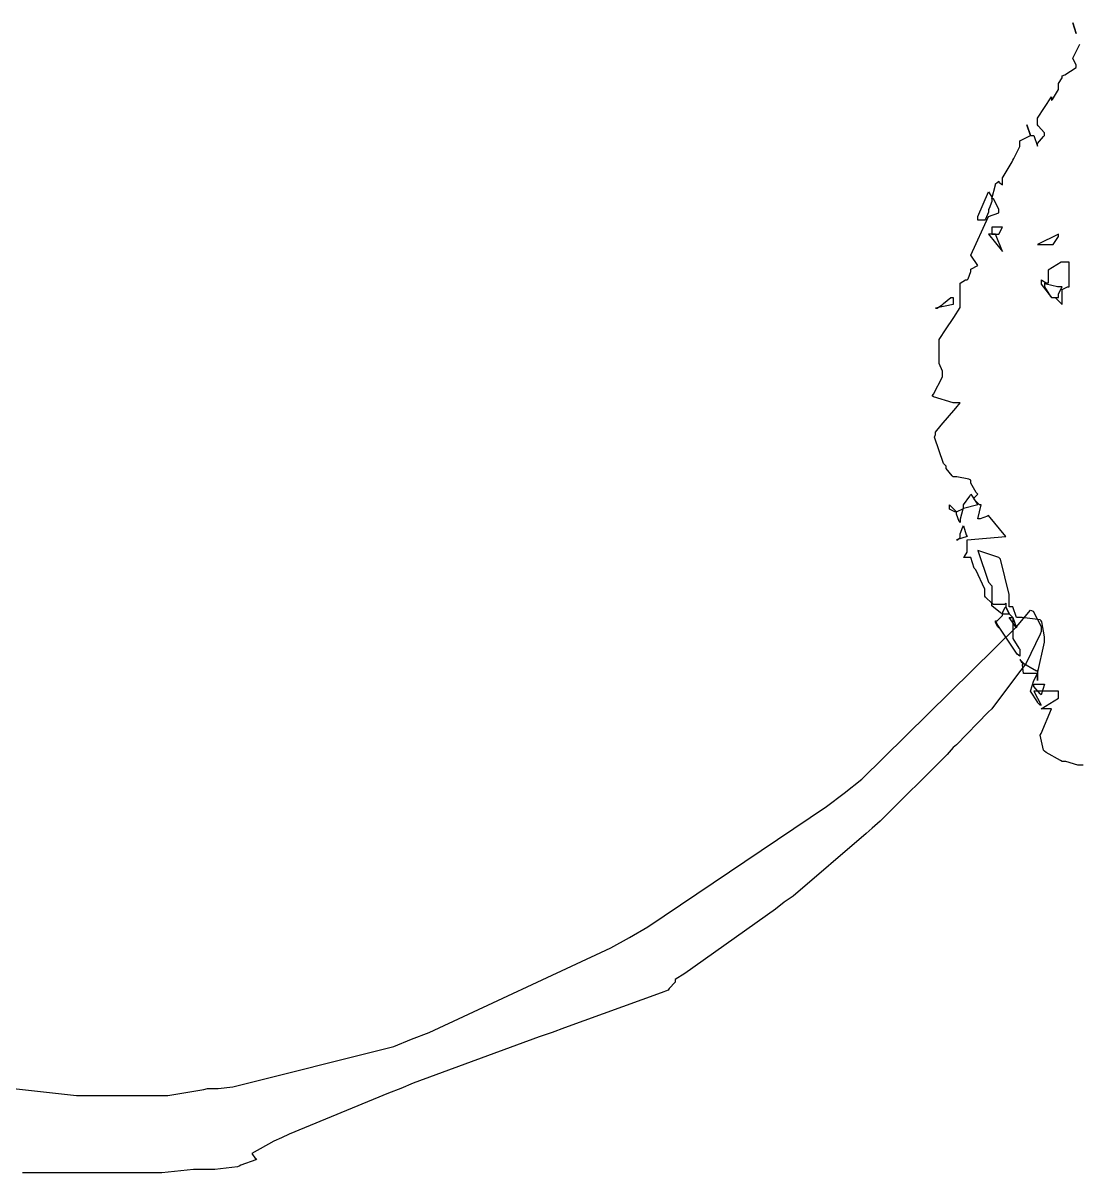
# Model space of a CAD drawing. Extents: x 103 to 248, y 22 to 332.
# Drawn here: x 154.92 to 165.51, y 127.99 to 139.52 of the extents above; entities that cross this region are included whole.
import ezdxf

# ---------------------------------------------------------------- set-up
doc = ezdxf.new("R2010")
doc.units = 0
doc.header["$MEASUREMENT"] = 0

msp = doc.modelspace()

# ---------------------------------------------------------------- linework, layer by layer
at = {"color": 7}
for points in [[(165.489, 139.417), (165.453, 139.524), (165.489, 139.417)], [(164.994, 138.501), (165.03, 138.395), (164.994, 138.501)], [(164.501, 137.583), (164.607, 137.83), (164.615, 137.822), (164.641, 137.776), (164.641, 137.76), (164.641, 137.734), (164.615, 137.663), (164.607, 137.654), (164.607, 137.627), (164.579, 137.557), (164.571, 137.547), (164.501, 137.547), (164.501, 137.583)], [(164.747, 137.231), (164.677, 137.407), (164.607, 137.407), (164.747, 137.231)], [(164.711, 137.407), (164.747, 137.477), (164.711, 137.477), (164.711, 137.477), (164.677, 137.477), (164.677, 137.477), (164.641, 137.477), (164.641, 137.407), (164.711, 137.407)], [(165.1, 137.301), (165.135, 137.301), (165.213, 137.301), (165.24, 137.301), (165.258, 137.301), (165.312, 137.381), (165.312, 137.407), (165.1, 137.301)], [(165.383, 137.124), (165.338, 137.124), (165.206, 137.046), (165.206, 137.018), (165.206, 136.914), (165.188, 136.914), (165.144, 136.94), (165.136, 136.948), (165.136, 136.904), (165.24, 136.772), (165.276, 136.772), (165.347, 136.701), (165.347, 136.842), (165.347, 136.852), (165.399, 136.878), (165.417, 136.878), (165.417, 137.124), (165.383, 137.124)], [(165.312, 136.808), (165.347, 136.878), (165.302, 136.878), (165.187, 136.905), (165.17, 136.914), (165.17, 136.879), (165.231, 136.781), (165.24, 136.772), (165.312, 136.772), (165.312, 136.808)], [(164.078, 136.665), (164.094, 136.665), (164.138, 136.693), (164.148, 136.701), (164.156, 136.711), (164.229, 136.772), (164.254, 136.772), (164.254, 136.701), (164.078, 136.665)], [(164.358, 134.655), (164.358, 134.655), (164.358, 134.691), (164.358, 134.691), (164.358, 134.691), (164.421, 134.779), (164.43, 134.797), (164.501, 134.691), (164.358, 134.655)], [(164.288, 134.621), (164.27, 134.621), (164.218, 134.647), (164.218, 134.655), (164.218, 134.691), (164.288, 134.621)], [(164.324, 134.515), (164.314, 134.524), (164.288, 134.597), (164.288, 134.621), (164.358, 134.655), (164.349, 134.647), (164.324, 134.548), (164.324, 134.515)], [(164.394, 134.372), (164.288, 134.338), (164.297, 134.338), (164.324, 134.364), (164.324, 134.372), (164.324, 134.4), (164.349, 134.47), (164.358, 134.479), (164.358, 134.479), (164.385, 134.39), (164.394, 134.372)], [(164.783, 133.667), (164.817, 133.597), (164.783, 133.667), (164.783, 133.667), (164.783, 133.667), (164.783, 133.667), (164.773, 133.659), (164.747, 133.613), (164.747, 133.597), (164.729, 133.606), (164.641, 133.679), (164.641, 133.703), (164.658, 133.695), (164.773, 133.695), (164.783, 133.703), (164.783, 133.667)], [(164.677, 133.526), (164.694, 133.526), (164.747, 133.58), (164.747, 133.597), (164.817, 133.597), (164.853, 133.562), (164.853, 133.518), (164.853, 133.419), (164.853, 133.386), (164.853, 133.351), (164.914, 133.254), (164.924, 133.244), (164.924, 133.174), (164.896, 133.192), (164.694, 133.492), (164.677, 133.526), (164.711, 133.456), (164.702, 133.466), (164.677, 133.511), (164.677, 133.526)], [(164.888, 133.456), (164.817, 133.562), (164.853, 133.562), (164.888, 133.456)], [(164.924, 133.138), (164.94, 133.112), (165.09, 133.025), (165.1, 133.033), (165.1, 132.927), (165.1, 132.997), (165.064, 132.997), (164.986, 132.997), (164.96, 132.997), (164.96, 132.997), (164.95, 133.087), (164.96, 133.103), (164.924, 133.138)], [(165.17, 132.891), (165.136, 132.785), (165.126, 132.795), (165.064, 132.868), (165.064, 132.891), (165.1, 132.891), (165.117, 132.891), (165.17, 132.891), (165.17, 132.891)]]:
    msp.add_lwpolyline(points, close=True, dxfattribs=at)
for points in [[(165.559, 132.079), (165.505, 132.079), (165.385, 132.115), (165.347, 132.115), (165.329, 132.125), (165.187, 132.205), (165.17, 132.221), (165.161, 132.231), (165.126, 132.381), (165.136, 132.398), (165.24, 132.644), (165.223, 132.644), (165.17, 132.644), (165.17, 132.644), (165.17, 132.644), (165.144, 132.644), (165.136, 132.644), (165.312, 132.751), (165.312, 132.821), (165.064, 132.821), (165.136, 132.68), (165.126, 132.68), (165.1, 132.707), (165.1, 132.715), (165.03, 132.821), (165.064, 132.927), (165.1, 132.997), (165.17, 133.314), (165.17, 133.368), (165.144, 133.518), (165.136, 133.526), (165.126, 133.536), (164.947, 133.562), (164.888, 133.562), (164.853, 133.667), (164.817, 133.667), (164.817, 133.791), (164.729, 134.145), (164.711, 134.162), (164.501, 134.232), (164.607, 133.915), (164.641, 133.879), (164.641, 133.853), (164.641, 133.794), (164.641, 133.773), (164.641, 133.756), (164.641, 133.717), (164.641, 133.703), (164.641, 133.703), (164.579, 133.765), (164.571, 133.773), (164.571, 133.845), (164.481, 134.039), (164.465, 134.056), (164.43, 134.162), (164.394, 134.162), (164.394, 134.162), (164.367, 134.162), (164.358, 134.162), (164.367, 134.171), (164.394, 134.217), (164.394, 134.232), (164.394, 134.338), (164.783, 134.372), (164.607, 134.585), (164.597, 134.577), (164.524, 134.549), (164.501, 134.549), (164.535, 134.691), (164.517, 134.691), (164.465, 134.745), (164.465, 134.761), (164.501, 134.797), (164.483, 134.815), (164.43, 134.907), (164.43, 134.938), (164.412, 134.947), (164.292, 134.973), (164.254, 134.973), (164.244, 134.983), (164.182, 135.055), (164.182, 135.078), (164.156, 135.106), (164.068, 135.37), (164.078, 135.396), (164.078, 135.42), (164.134, 135.489), (164.28, 135.661), (164.324, 135.713), (164.253, 135.713), (164.058, 135.775), (164.042, 135.783), (164.058, 135.801), (164.148, 135.975), (164.148, 136.032), (164.148, 136.032), (164.112, 136.11), (164.112, 136.136), (164.112, 136.19), (164.112, 136.31), (164.112, 136.349), (164.182, 136.455), (164.254, 136.561), (164.262, 136.571), (164.324, 136.67), (164.324, 136.701), (164.324, 136.729), (164.324, 136.788), (164.324, 136.808), (164.324, 136.826), (164.324, 136.878), (164.324, 136.878), (164.324, 136.914), (164.324, 136.914), (164.376, 136.948), (164.394, 136.948), (164.403, 136.958), (164.43, 137.031), (164.43, 137.054), (164.501, 137.09), (164.43, 137.195), (164.607, 137.583), (164.711, 137.619), (164.711, 137.655), (164.658, 137.76), (164.641, 137.76), (164.641, 137.76), (164.677, 137.9), (164.677, 137.9), (164.677, 137.91), (164.711, 137.936), (164.711, 137.936), (164.711, 137.928), (164.747, 137.9), (164.747, 137.9), (164.747, 137.9), (164.747, 137.936), (164.747, 137.936), (164.747, 137.972), (164.755, 137.982), (164.844, 138.13), (164.853, 138.148), (164.862, 138.166), (164.924, 138.286), (164.924, 138.325), (164.924, 138.343), (165.028, 138.395), (165.064, 138.395), (165.1, 138.289), (165.1, 138.316), (165.161, 138.387), (165.17, 138.395), (165.17, 138.423), (165.108, 138.493), (165.1, 138.501), (165.1, 138.571), (165.24, 138.782), (165.24, 138.748), (165.249, 138.757), (165.312, 138.857), (165.312, 138.888), (165.312, 138.916), (165.347, 138.975), (165.347, 138.994), (165.373, 139.004), (165.489, 139.077), (165.489, 139.101), (165.453, 139.171), (165.523, 139.311)], [(154.583, 128.862), (155.459, 128.764), (155.751, 128.764), (155.874, 128.764), (156.151, 128.764), (156.245, 128.764), (156.377, 128.764), (156.738, 128.826), (156.774, 128.834), (156.88, 128.834), (157.029, 128.852), (158.644, 129.258), (158.82, 129.329), (158.997, 129.399), (160.821, 130.247), (161.007, 130.351), (161.192, 130.458), (162.983, 131.666), (163.16, 131.798), (163.336, 131.94), (164.888, 133.466), (165.03, 133.633), (165.056, 133.624), (165.136, 133.471), (165.136, 133.42), (165.126, 133.394), (164.986, 133.103), (164.96, 133.067), (164.932, 133.033), (164.667, 132.68), (164.641, 132.644), (164.605, 132.61), (164.288, 132.284), (164.254, 132.256), (164.192, 132.185), (163.521, 131.516), (163.442, 131.446), (163.38, 131.393), (162.649, 130.766), (162.56, 130.704), (162.472, 130.634), (161.563, 129.99), (161.466, 129.928), (161.466, 129.902), (161.404, 129.84), (161.396, 129.822), (161.324, 129.796), (160.354, 129.443), (160.231, 129.399), (160.099, 129.355), (158.837, 128.888), (158.714, 128.834), (158.59, 128.79), (157.594, 128.377), (157.515, 128.341), (157.438, 128.308), (157.219, 128.183), (157.256, 128.129), (157.269, 128.129), (157.259, 128.12), (157.109, 128.068), (157.092, 128.058), (157.074, 128.05), (156.848, 128.022), (156.774, 128.022), (156.632, 128.022), (156.315, 127.988), (156.21, 127.988), (155.98, 127.988), (155.464, 127.988), (155.292, 127.988), (155.177, 127.988), (154.919, 127.988)]]:
    msp.add_lwpolyline(points, dxfattribs=at)

doc.saveas('drawing.dxf')
